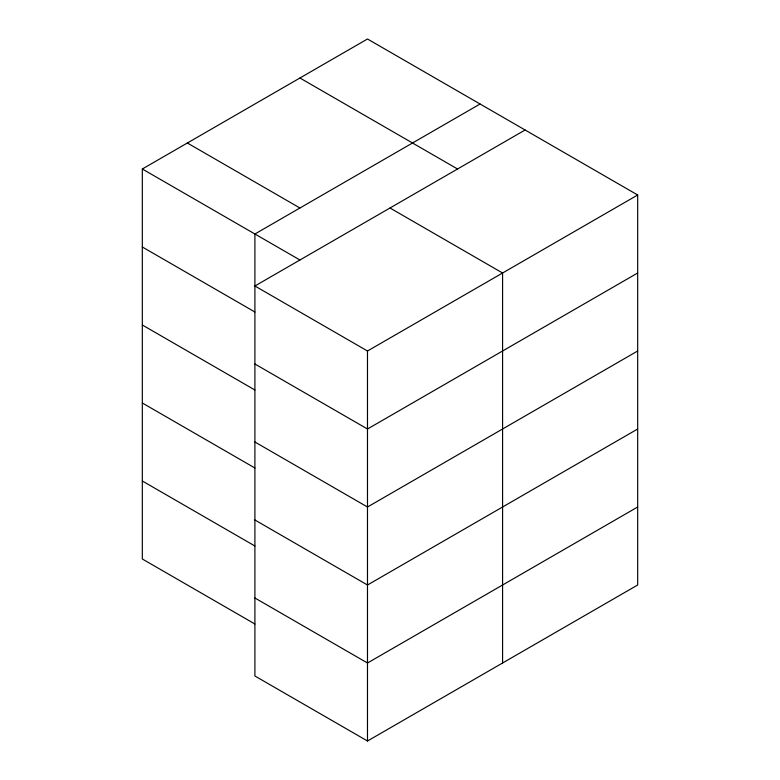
<?xml version="1.0" encoding="UTF-8"?>
<svg xmlns="http://www.w3.org/2000/svg" width="780" height="780" viewBox="0 0 780 780"><rect width="100%" height="100%" fill="white"/><g stroke="black" fill="none" stroke-linecap="round" stroke-linejoin="round"><path stroke-width="1.17" d="M254.904 624L142.321 558.997L142.321 168.997L367.487 39L637.679 195L637.679 585L367.487 741L254.904 675.997L254.904 234L480.07 104.003M525.096 129.997L254.904 285.997L367.487 351L637.679 195M637.679 273L367.487 429L254.904 363.997M637.679 351L367.487 507L254.904 441.997M637.679 429L367.487 585L254.904 519.997M637.679 507L367.487 663L254.904 597.997M299.93 78L457.548 168.997M390 207.997L502.583 273L502.583 663M187.346 143.003L299.93 207.997M142.321 168.997L299.93 259.994M142.321 246.997L254.904 312M142.321 324.997L254.904 390M142.321 402.997L254.904 468M142.321 480.997L254.904 546M367.487 351L367.487 741"/></g></svg>
